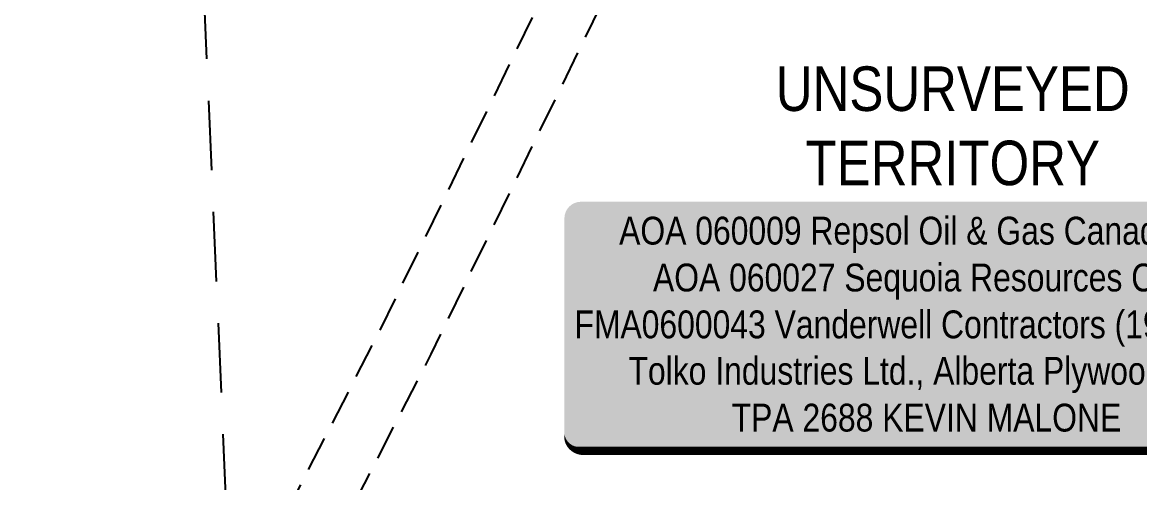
# Model space of a CAD drawing. Extents: x 686944 to 691954, y 6148394 to 6152199.
# Drawn here: x 690439.2 to 690840.9, y 6149456.9 to 6149622.3 of the extents above; entities that cross this region are included whole.
import ezdxf

# ---------------------------------------------------------------- set-up
doc = ezdxf.new("R2010")
doc.units = 0
doc.header["$LTSCALE"] = 5
doc.linetypes.add('foc-ACCESSROAD', pattern=[3.75, 2.5, -1.25])
doc.linetypes.add('foc-LSD', pattern=[8, 5, -3])
for name, color, linetype in [('AS-SURFACE IMPACT', 7, 'Continuous'), ('F-AR', 190, 'foc-ACCESSROAD'), ('L-SECTION-LSD', 7, 'foc-LSD'), ('L-UNS-T', 3, 'Continuous')]:
    doc.layers.add(name, color=color, linetype=linetype)
doc.styles.add('80', font='', dxfattribs={"height": 10})
doc.styles.add('80L', font='', dxfattribs={"height": 10})
doc.styles.get('80').set_extended_font_data('Arial Narrow')
doc.styles.get('80L').set_extended_font_data('Arial Narrow')

# ---------------------------------------------------------------- blocks, each defined once
blk = doc.blocks.new('*U43')
h = blk.add_hatch(color=255)
edge = h.paths.add_edge_path()
edge.add_line((-124, -45.5), (124, -45.5))
edge.add_arc((124, -39.5), 6, 270, 360)
edge.add_line((130, -39.5), (130, 38))
edge.add_arc((124, 38), 6, 0, 90)
edge.add_line((124, 44), (-124, 44))
edge.add_arc((-124, 38), 6, 90, 180)
edge.add_line((-130, 38), (-130, -39.5))
edge.add_arc((-124, -39.5), 6, 180, 270)
at = {"color": 44, "flags": 128}
blk.add_lwpolyline([(-124, -45.5, 3, 3, 0), (124, -45.5, 3, 3, 0.414214), (130, -39.5, 3, 3, 0), (130, 38, 3, 0, 0.414214), (124, 44, 0, 0, 0), (-124, 44, 0, 0, 0.414214), (-130, 38, 0, 0, 0), (-130, -39.5, 0, 3, 0.414214)], format="xyseb", close=True, dxfattribs=at)
at = {"color": 44, "style": '80'}
blk.add_attdef('ENTER_TEXT_001', (-35.99, -5), '', height=10, dxfattribs=at)

msp = doc.modelspace()

# ---------------------------------------------------------------- linework, layer by layer
at = {"layer": 'F-AR', "flags": 128}
for points in [[(690330.049, 6148522.357), (690335.017, 6148623.738), (690336.972, 6148663.643), (690389.312, 6148953.778), (690398.223, 6149009.456), (690396.378, 6149030.771), (690404.099, 6149047.803), (690403.423, 6149079.014), (690411.498, 6149095.548), (690431.964, 6149229.554), (690475.139, 6149331.099), (690529.07, 6149436.123), (690568.007, 6149511.962), (690707.603, 6149798.336), (690790.196, 6149977.297), (690881.172, 6150175.149), (690904.345, 6150224.773), (690908.59, 6150239.171), (690911.239, 6150248.158), (690920.236, 6150278.674), (690931.551, 6150317.059), (690929.15, 6150349.112)], [(690949.281, 6150349.945), (690951.906, 6150314.894), (690941.463, 6150279.466), (690932.465, 6150248.947), (690923.231, 6150217.626), (690910.694, 6150190.777), (690883.065, 6150131.612), (690808.462, 6149968.867), (690725.869, 6149789.906), (690586.057, 6149503.034), (690552.169, 6149437.027), (690493.385, 6149322.549), (690451.487, 6149224.008), (690430.94, 6149089.471), (690423.66, 6149074.566), (690424.33, 6149043.661), (690416.894, 6149027.257), (690418.498, 6149008.722), (690409.163, 6148950.398), (690357.02, 6148661.352), (690355.216, 6148624.527), (690350.249, 6148523.183)]]:
    msp.add_lwpolyline(points, dxfattribs=at)
at = {"layer": 'L-SECTION-LSD'}
msp.add_line((690478.386, 6150233.545), (690513.003, 6149435.513), dxfattribs=at)

# ---------------------------------------------------------------- block references
at = {"layer": 'AS-SURFACE IMPACT'}
ref = msp.add_blockref('*U43', (690764.087, 6149513.837), dxfattribs=dict(at, xscale=0.99991162, yscale=0.99991162, zscale=0.99991162))
ref.add_attrib('ENTER_TEXT_001', 'AOA 060009 Repsol Oil & Gas Canada Inc.', (690653.773, 6149542.43), dxfattribs={"layer": '0', "color": 44, "height": 9.99912, "style": '80'})
ref.add_attrib('ENTER_TEXT_002', 'AOA 060027 Sequoia Resources Corp', (690665.941, 6149525.588), dxfattribs={"layer": '0', "color": 44, "height": 9.99912, "style": '80'})
ref.add_attrib('ENTER_TEXT_003', 'FMA0600043 Vanderwell Contractors (1971) Ltd.,', (690637.717, 6149508.745), dxfattribs={"layer": '0', "color": 44, "height": 9.99912, "style": '80'})
ref.add_attrib('ENTER_TEXT_004', 'Tolko Industries Ltd., Alberta Plywood Ltd.', (690657.135, 6149492.08), dxfattribs={"layer": '0', "color": 44, "height": 9.99912, "style": '80'})
ref.add_attrib('ENTER_TEXT_005', 'TPA 2688 KEVIN MALONE', (690694.223, 6149475.237), dxfattribs={"layer": '0', "color": 44, "height": 9.99912, "style": '80'})

# ---------------------------------------------------------------- texts
at = {"layer": 'L-UNS-T', "color": 3, "insert": (690773.703, 6149584.997), "char_height": 15.99859, "attachment_point": 5, "style": '80L'}
msp.add_mtext_dynamic_manual_height_columns('UNSURVEYED TERRITORY', width=126.40258, gutter_width=47.496, heights=[0], dxfattribs=at)

doc.saveas('drawing.dxf')
